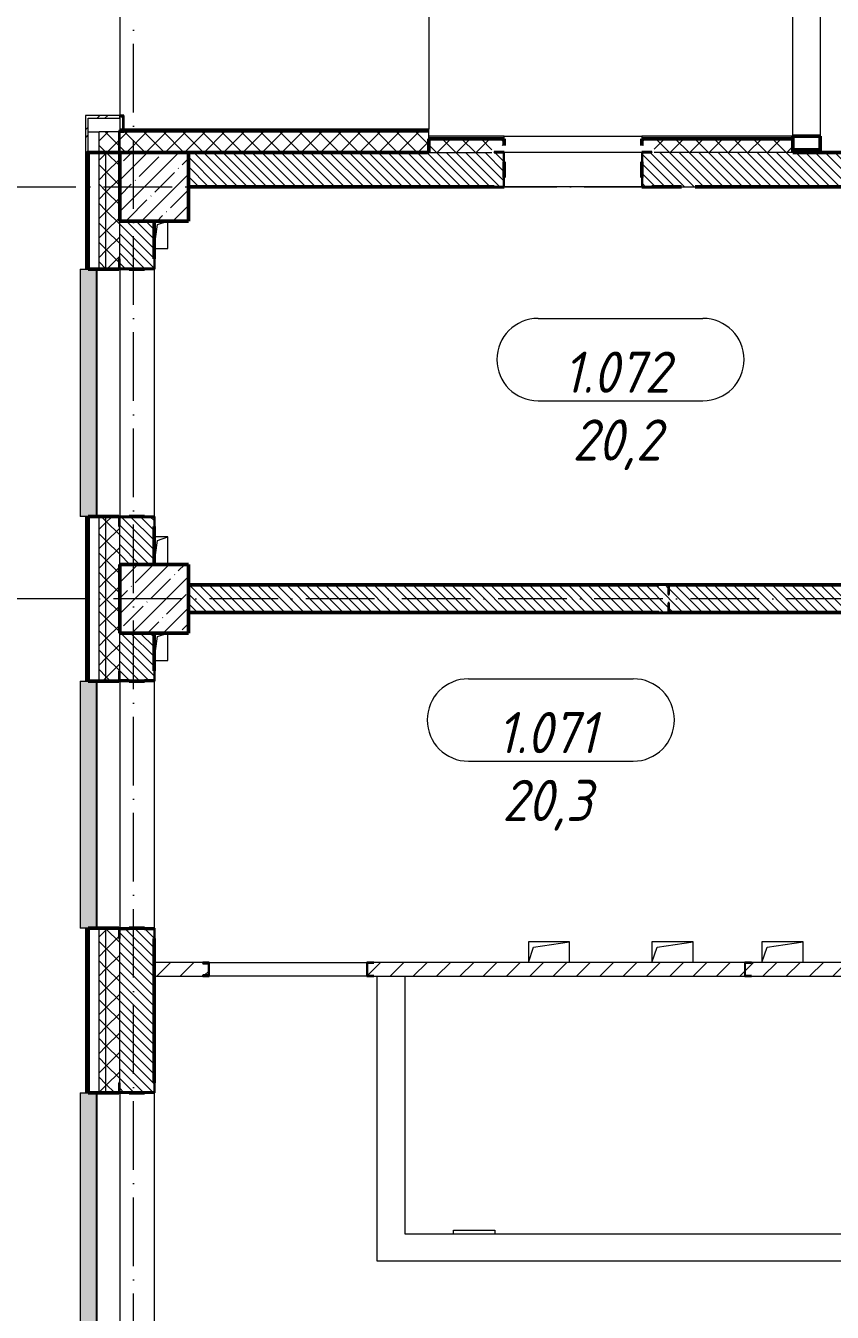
# Model space of a CAD drawing. Header units: millimetres. Extents: x -401725 to 250493, y 305116 to 802890.
# Drawn here: x -179649 to -173778, y 477300 to 486670 of the extents above; entities that cross this region are included whole.
import ezdxf

# ---------------------------------------------------------------- set-up
doc = ezdxf.new("R2010")
doc.units = ezdxf.units.MM
doc.linetypes.add('50_200_ШТРИХ_1Т_ш5_п1_п1_', pattern=[700, 500, -100, 0, -100])
for name, color, linetype, lineweight, true_color in [('A-AREA-IDEN-1', 7, 'Continuous', 9, 0x000000), ('A-GLAZ-____-OTLN-1', 7, 'Continuous', 9, 0xc0c0c0), ('A-WALL-____-PATT-2', 7, 'Continuous', 9, 0x787878)]:
    doc.layers.add(name, color=color, linetype=linetype, lineweight=lineweight, true_color=true_color)
for name, color, linetype, lineweight in [('A-FLOR-____-OTLN', 7, 'Continuous', 9), ('A-GENM-____-MCUT', 7, 'Continuous', 25), ('A-GENM-____-OTLN', 7, 'Continuous', 9), ('A-GENM-____-OTLN-1', 7, 'Continuous', 25), ('A-GLAZ-____-OTLN', 7, 'Continuous', 9), ('A-WALL-____-MCUT-2', 7, 'Continuous', 50), ('A-WALL-____-MCUT-3', 7, 'Continuous', 9), ('A-WALL-____-OTLN', 7, 'Continuous', 9), ('A-WALL-____-PATT-1', 7, 'Continuous', 9), ('A-WALL-FNSH-MCUT-1', 7, 'Continuous', 9), ('I-WALL-____-OTLN', 7, 'Continuous', 9), ('S-COLS-____-MCUT', 7, 'Continuous', 50), ('S-COLS-____-OTLN', 7, 'Continuous', 9), ('S-GRID-____-OTLN-1', 7, '50_200_ШТРИХ_1Т_ш5_п1_п1_', 9)]:
    doc.layers.add(name, color=color, linetype=linetype, lineweight=lineweight)
doc.styles.add('ISOCPEUR_I', font='isocpeui.ttf', dxfattribs={"width": 0.9, "height": 2.5})
pattern_1 = [(135, (-176515.067, 459015.94), (-35.35534, -35.35534), [])]
pattern_2 = [(45, (-176515.07, 459015.94), (-70.71068, 70.71068), []), (135, (-176515.07, 459015.94), (-70.71068, -70.71068), [])]
pattern_3 = [(45, (-176515.07, 459015.94), (-85.5366, 85.5366), []), (45, (-176458.04, 459015.94), (-85.5366, 85.5366), [])]

# ---------------------------------------------------------------- blocks, each defined once
blk = doc.blocks.new('BSC_Колонна _Прямоугольная - 500х500-V45-АР1_План отверстий 1 этажа в осях 1-64_А-ГГ')
at = {"layer": 'S-COLS-____-OTLN'}
h = blk.add_hatch(dxfattribs=at)
h.set_pattern_fill('FP_77', color=256, style=0, pattern_type=2)
h.set_pattern_definition([(45, (2200, -26481.04), (-114.0493, 114.0493), []), (45, (2314.05, -26481.04), (-114.0493, 114.0493), [201.613, -40.323, 3.353, -36.97])])
h.paths.add_polyline_path([(-250, -250), (250, -250), (250, 250), (-250, 250), (-250, 53.3)], flags=0)
at = {"layer": 'S-COLS-____-MCUT'}
for p, q in [((250, 250), (-250, 250)), ((-250, 250), (-250, -250)), ((250, -250), (250, 250)), ((-250, -250), (250, -250))]:
    blk.add_line(p, q, dxfattribs=at)
blk = doc.blocks.new('BSC_Колонна _Прямоугольная - 500х500-V51-АР1_План отверстий 1 этажа в осях 1-64_А-ГГ')
at = {"layer": 'S-COLS-____-OTLN'}
h = blk.add_hatch(dxfattribs=at)
h.set_pattern_fill('FP_83', color=256, style=0, pattern_type=2)
h.set_pattern_definition([(45, (2200, -23481.04), (-114.0493, 114.0493), []), (45, (2314.05, -23481.04), (-114.0493, 114.0493), [201.613, -40.323, 3.353, -36.97])])
h.paths.add_polyline_path([(-250, -250), (250, -250), (250, 250), (-250, 250)], flags=0)
at = {"layer": 'S-COLS-____-MCUT'}
for p, q in [((250, 250), (-250, 250)), ((-250, 250), (-250, -250)), ((250, -250), (250, 250)), ((-250, -250), (250, -250))]:
    blk.add_line(p, q, dxfattribs=at)
blk = doc.blocks.new('Фахверк_СКБ_Уголок - 250_2700-27497298-АР1_План отверстий 1 этажа в осях 1-64_А-ГГ')
at = {"layer": 'A-GENM-____-MCUT'}
for p, q in [((200, 181), (125, 181)), ((125, 181), (125, 106)), ((125, 106), (131, 106)), ((131, 106), (131, 175)), ((131, 175), (200, 175)), ((200, 175), (200, 181)), ((131, -6), (125, -6)), ((125, -6), (125, -81)), ((125, -81), (200, -81)), ((131, -75), (131, -6)), ((200, -75), (131, -75)), ((200, -81), (200, -75))]:
    blk.add_line(p, q, dxfattribs=at)
blk = doc.blocks.new('Фахверк_СКБ_Уголок - 250_3600-27498263-АР1_План отверстий 1 этажа в осях 1-64_А-ГГ')
at = {"layer": 'A-GENM-____-MCUT'}
for p, q in [((200, 181), (125, 181)), ((125, 181), (125, 106)), ((125, 106), (131, 106)), ((131, 106), (131, 175)), ((131, 175), (200, 175)), ((200, 175), (200, 181)), ((131, -6), (125, -6)), ((125, -6), (125, -81)), ((125, -81), (200, -81)), ((131, -75), (131, -6)), ((200, -75), (131, -75)), ((200, -81), (200, -75))]:
    blk.add_line(p, q, dxfattribs=at)
blk = doc.blocks.new('154_Фахверк_СКБ_Швеллер - Тип_100_4010-27736299-АР1_План отверстий 1 этажа в осях 1-64_А-ГГ')
at = {"layer": 'A-GENM-____-MCUT'}
for p, q in [((175, 50), (125, 50)), ((125, 50), (125, -50)), ((128, 47), (175, 47)), ((128, -47), (128, 47)), ((175, 47), (175, 50)), ((125, -50), (175, -50)), ((175, -47), (128, -47)), ((175, -50), (175, -47))]:
    blk.add_line(p, q, dxfattribs=at)
blk = doc.blocks.new('Фахверк_СКБ_Уголок - 200_3600-27915153-АР1_План отверстий 1 этажа в осях 1-64_А-ГГ')
at = {"layer": 'A-GENM-____-MCUT'}
for p, q in [((125, 156), (50, 156)), ((50, 156), (50, 150)), ((50, 150), (119, 150)), ((119, 150), (119, 81)), ((125, 81), (125, 156)), ((119, 81), (125, 81)), ((125, 19), (119, 19)), ((119, 19), (119, -50)), ((125, -56), (125, 19)), ((119, -50), (50, -50)), ((50, -50), (50, -56)), ((50, -56), (125, -56))]:
    blk.add_line(p, q, dxfattribs=at)
blk = doc.blocks.new('154_Стойка_СКБ_Швеллер - СМ-2230_100-28215779-АР1_План отверстий 1 этажа в осях 1-64_А-ГГ')
at = {"layer": 'A-GENM-____-MCUT'}
for p, q in [((171, 50), (125, 50)), ((125, 50), (125, -50)), ((129.5, 42.4), (171, 42.4)), ((129.5, -42.4), (129.5, 42.4)), ((171, 42.4), (171, 50)), ((125, -50), (171, -50)), ((171, -42.4), (129.5, -42.4)), ((171, -50), (171, -42.4))]:
    blk.add_line(p, q, dxfattribs=at)
blk = doc.blocks.new('AR_Отверстие прямоугольное _в плите_ - AR_Отверстие прямоугольное _в плите_-30459777-АР1_План отверстий 1 этажа в осях 1-64_А-ГГ')
at = {"layer": 'A-GENM-____-OTLN'}
for p, q in [((150, 75), (-150, 75)), ((-150, 75), (-150, -75)), ((-150, -75), (-112.5, 37.5)), ((-112.5, 37.5), (150, 75)), ((150, -75), (150, 75))]:
    blk.add_line(p, q, dxfattribs=at)
blk = doc.blocks.new('AR_Отверстие прямоугольное _в плите_ - AR_Отверстие прямоугольное _в плите_-V174-АР1_План отверстий 1 этажа в осях 1-64_А-ГГ')
at = {"layer": 'A-GENM-____-OTLN'}
for p, q in [((-25, 75), (50, 100)), ((50, -100), (50, 100)), ((-50, -100), (-25, 75)), ((-50, -100), (50, -100))]:
    blk.add_line(p, q, dxfattribs=at)
blk = doc.blocks.new('AR_Отверстие прямоугольное _в плите_ - AR_Отверстие прямоугольное _в плите_-V173-АР1_План отверстий 1 этажа в осях 1-64_А-ГГ')
at = {"layer": 'A-GENM-____-OTLN'}
for p, q in [((50, 100), (-50, 100)), ((-25, 75), (50, 100)), ((50, -100), (50, 100)), ((-50, -100), (-25, 75))]:
    blk.add_line(p, q, dxfattribs=at)
blk = doc.blocks.new('Отлив_СКБ - Отлив витража_120_НВФ-31885689-АР1_План отверстий 1 этажа в осях 1-64_А-ГГ')
at = {"layer": 'A-GLAZ-____-OTLN-1'}
for points in [[(1800, 2), (1800, 120), (0, 120), (0, 2), (1264.5, 2)], [(1264.5, 0), (1800, 0), (1800, 2), (0, 2), (0, 0)]]:
    blk.add_hatch(color=256, dxfattribs=at).paths.add_polyline_path(points, flags=0)
at = {"layer": 'A-GLAZ-____-OTLN'}
for p, q in [((0, 83), (0, 120)), ((1800, 120), (0, 120)), ((1800, 120), (1800, 83)), ((0, 2), (1800, 2)), ((1800, 0), (0, 0))]:
    blk.add_line(p, q, dxfattribs=at)
blk = doc.blocks.new('О_Общий_Откосы металлические_СКБ_Боковой - О_Общий_Откосы металлические_СКБ_Боковой-32003644-АР1_План отверстий 1 этажа в осях 1-64_А-ГГ')
at = {"layer": 'A-GENM-____-MCUT'}
for p, q in [((120, 0), (0, 0)), ((0, 0), (0, -30)), ((120, -30), (120, 0)), ((0, -30), (7, -30)), ((7, -30), (7, -7)), ((7, -7), (113, -7)), ((113, -7), (113, -37)), ((113, -37), (270, -37)), ((270, -30), (120, -30)), ((270, -37), (270, -30))]:
    blk.add_line(p, q, dxfattribs=at)
blk = doc.blocks.new('BSC_Колонна _Прямоугольная1 - 200х100 _металл_-35284186-АР1_План отверстий 1 этажа в осях 1-64_А-ГГ')
at = {"layer": 'S-COLS-____-MCUT'}
for p, q in [((100, 50), (-100, 50)), ((-100, 50), (-100, -50)), ((100, -50), (100, 50)), ((-100, -50), (100, -50))]:
    blk.add_line(p, q, dxfattribs=at)
blk = doc.blocks.new('AAR_СКБ_Марка_помещения_1_5 ммп - Номер _ Площадь-27962135-АИ_План этажа_Стены_1')
at = {"layer": 'A-AREA-IDEN-1'}
for p, q in [((-2.987, 3), (3.013, 3)), ((-2.987, 0), (3.013, 0))]:
    blk.add_line(p, q, dxfattribs=at)
for centre, start, end in [((-2.987, 1.5), 90, 270), ((3.013, 1.5), 270, 90)]:
    blk.add_arc(centre, 1.5, start, end, dxfattribs=at)

msp = doc.modelspace()

# ---------------------------------------------------------------- hatches: boundary and pattern name
at = {"layer": 'A-WALL-____-PATT-1'}
h = msp.add_hatch(dxfattribs=at)
h.set_pattern_fill('FP_6', color=256, style=0, pattern_type=2)
h.set_pattern_definition(pattern_1)
h.paths.add_polyline_path([(-174065.0675, 485746.983), (-173865.0675, 485746.983), (-173865.0675, 485766.983), (-174065.0675, 485766.983)], flags=0)
h.paths.add_polyline_path([(-173865.0675, 491226.983), (-173865.0675, 491246.983), (-174065.0675, 491246.983), (-174065.0675, 491226.983), (-174031.7341, 491226.983)], flags=0)
h = msp.add_hatch(dxfattribs=at)
h.set_pattern_fill('FP_3', color=256, style=0, pattern_type=2)
h.set_pattern_definition(pattern_3)
h.paths.add_polyline_path([(-178965.0675, 485996.983), (-178965.0675, 486016.983), (-179215.0675, 486016.983), (-179215.0675, 485996.983), (-179195.0675, 485996.983)], flags=0)
h = msp.add_hatch(dxfattribs=at)
h.set_pattern_fill('FP_3', color=256, style=0, pattern_type=2)
h.set_pattern_definition(pattern_3)
h.paths.add_polyline_path([(-179195.0675, 468531.983), (-179195.0675, 470846.983), (-179215.0675, 470846.983), (-179215.0675, 468531.983)], flags=0)
h.paths.add_polyline_path([(-179195.0675, 472646.983), (-179195.0675, 474096.983), (-179215.0675, 474096.983), (-179215.0675, 472646.983)], flags=0)
h.paths.add_polyline_path([(-179195.0675, 475896.983), (-179195.0675, 477096.983), (-179215.0675, 477096.983), (-179215.0675, 475896.983)], flags=0)
h.paths.add_polyline_path([(-179195.0675, 478896.983), (-179195.0675, 480096.983), (-179215.0675, 480096.983), (-179215.0675, 478896.983)], flags=0)
h.paths.add_polyline_path([(-179215.0675, 481896.983), (-179195.0675, 481896.983), (-179195.0675, 483096.983), (-179215.0675, 483096.983), (-179215.0675, 482110.2708)], flags=0)
h.paths.add_polyline_path([(-179195.0675, 484896.983), (-179195.0675, 485996.983), (-179215.0675, 485996.983), (-179215.0675, 484896.983)], flags=0)
h = msp.add_hatch(dxfattribs=at)
h.set_pattern_fill('FP_1', color=256, style=0, pattern_type=2)
h.set_pattern_definition(pattern_2)
h.paths.add_polyline_path([(-176715.0675, 485746.983), (-176715.0675, 485896.983), (-179115.0675, 485896.983), (-179115.0675, 485746.983), (-178297.4818, 485746.983)], flags=0)
h = msp.add_hatch(dxfattribs=at)
h.set_pattern_fill('FP_1', color=256, style=0, pattern_type=2)
h.set_pattern_definition(pattern_2)
h.paths.add_polyline_path([(-174065.0675, 485746.983), (-174065.0675, 485846.983), (-175165.0675, 485846.983), (-175165.0675, 485796.983), (-175075.0675, 485796.983), (-175075.0675, 485746.983), (-174762.5533, 485746.983)], flags=0)
h.paths.add_polyline_path([(-176530.0175, 485746.983), (-176255.0675, 485746.983), (-176255.0675, 485796.983), (-176165.0675, 485796.983), (-176165.0675, 485846.983), (-176715.0675, 485846.983), (-176715.0675, 485746.983)], flags=0)
h = msp.add_hatch(dxfattribs=at)
h.set_pattern_fill('FP_1', color=256, style=0, pattern_type=2)
h.set_pattern_definition(pattern_2)
h.paths.add_polyline_path([(-179065.0675, 468531.983), (-179065.0675, 470846.983), (-179115.0675, 470846.983), (-179115.0675, 468531.983)], flags=0)
h.paths.add_polyline_path([(-179115.0675, 472646.983), (-179065.0675, 472646.983), (-179065.0675, 474096.983), (-179115.0675, 474096.983), (-179115.0675, 472650.3369)], flags=0)
h.paths.add_polyline_path([(-179065.0675, 475896.983), (-179065.0675, 477096.983), (-179115.0675, 477096.983), (-179115.0675, 475896.983)], flags=0)
h.paths.add_polyline_path([(-179065.0675, 478896.983), (-179065.0675, 480096.983), (-179115.0675, 480096.983), (-179115.0675, 478896.983)], flags=0)
h.paths.add_polyline_path([(-179065.0675, 481896.983), (-179065.0675, 483096.983), (-179115.0675, 483096.983), (-179115.0675, 481896.983)], flags=0)
h.paths.add_polyline_path([(-179115.0675, 484896.983), (-179065.0675, 484896.983), (-179065.0675, 485746.983), (-179115.0675, 485746.983), (-179115.0675, 485550.2468)], flags=0)
h = msp.add_hatch(dxfattribs=at)
h.set_pattern_fill('FP_1', color=256, style=0, pattern_type=2)
h.set_pattern_definition(pattern_2)
h.paths.add_polyline_path([(-178965.0675, 468531.983), (-178965.0675, 470771.983), (-178971.0675, 470771.983), (-178971.0675, 470846.983), (-179065.0675, 470846.983), (-179065.0675, 468531.983)], flags=0)
h.paths.add_polyline_path([(-179065.0675, 472646.983), (-178971.0675, 472646.983), (-178971.0675, 472721.983), (-178965.0675, 472721.983), (-178965.0675, 474021.983), (-178971.0675, 474021.983), (-178971.0675, 474096.983), (-179065.0675, 474096.983), (-179065.0675, 472650.3369)], flags=0)
h.paths.add_polyline_path([(-178971.0675, 475896.983), (-178971.0675, 475971.983), (-178965.0675, 475971.983), (-178965.0675, 477021.983), (-178971.0675, 477021.983), (-178971.0675, 477096.983), (-179065.0675, 477096.983), (-179065.0675, 475896.983)], flags=0)
h.paths.add_polyline_path([(-178971.0675, 478896.983), (-178971.0675, 478971.983), (-178965.0675, 478971.983), (-178965.0675, 480021.983), (-178971.0675, 480021.983), (-178971.0675, 480096.983), (-179065.0675, 480096.983), (-179065.0675, 478896.983)], flags=0)
h.paths.add_polyline_path([(-178971.0675, 481896.983), (-178971.0675, 481971.983), (-178965.0675, 481971.983), (-178965.0675, 483021.983), (-178971.0675, 483021.983), (-178971.0675, 483096.983), (-179065.0675, 483096.983), (-179065.0675, 481896.983)], flags=0)
h.paths.add_polyline_path([(-178971.0675, 484896.983), (-178971.0675, 484971.983), (-178965.0675, 484971.983), (-178965.0675, 485746.983), (-179065.0675, 485746.983), (-179065.0675, 484896.983)], flags=0)
h = msp.add_hatch(dxfattribs=at)
h.set_pattern_fill('FP_6', color=256, style=0, pattern_type=2)
h.set_pattern_definition(pattern_1)
h.paths.add_polyline_path([(-171415.0675, 485496.983), (-171415.0675, 485746.983), (-172009.0675, 485746.983), (-172009.0675, 485677.983), (-172015.0675, 485677.983), (-172015.0675, 485565.983), (-172009.0675, 485565.983), (-172009.0675, 485496.983), (-171625.0675, 485496.983)], flags=0)
h.paths.add_polyline_path([(-173090.0675, 485496.983), (-173021.0675, 485496.983), (-173021.0675, 485565.983), (-173015.0675, 485565.983), (-173015.0675, 485677.983), (-173021.0675, 485677.983), (-173021.0675, 485746.983), (-175159.0675, 485746.983), (-175159.0675, 485677.983), (-175165.0675, 485677.983), (-175165.0675, 485565.983), (-175159.0675, 485565.983), (-175159.0675, 485496.983), (-173105.0675, 485496.983)], flags=0)
h.paths.add_polyline_path([(-176171.0675, 485496.983), (-176171.0675, 485565.983), (-176165.0675, 485565.983), (-176165.0675, 485677.983), (-176171.0675, 485677.983), (-176171.0675, 485746.983), (-178465.0675, 485746.983), (-178465.0675, 485496.983), (-176240.0675, 485496.983)], flags=0)
h = msp.add_hatch(dxfattribs=at)
h.set_pattern_fill('FP_6', color=256, style=0, pattern_type=2)
h.set_pattern_definition(pattern_1)
h.paths.add_polyline_path([(-178965.0675, 482746.983), (-178715.0675, 482746.983), (-178715.0675, 483090.983), (-178784.0675, 483090.983), (-178784.0675, 483096.983), (-178896.0675, 483096.983), (-178896.0675, 483090.983), (-178965.0675, 483090.983), (-178965.0675, 482970.2648)], flags=0)
h.paths.add_polyline_path([(-178784.0675, 484896.983), (-178784.0675, 484902.983), (-178715.0675, 484902.983), (-178715.0675, 485246.983), (-178965.0675, 485246.983), (-178965.0675, 484902.983), (-178896.0675, 484902.983), (-178896.0675, 484896.983)], flags=0)
h = msp.add_hatch(dxfattribs=at)
h.set_pattern_fill('FP_6', color=256, style=0, pattern_type=2)
h.set_pattern_definition(pattern_1)
h.paths.add_polyline_path([(-171415.0675, 482396.983), (-171415.0675, 482596.983), (-174965.0675, 482596.983), (-174965.0675, 482527.983), (-174971.0675, 482527.983), (-174971.0675, 482596.983), (-178465.0675, 482596.983), (-178465.0675, 482396.983), (-174971.0675, 482396.983), (-174971.0675, 482465.983), (-174965.0675, 482465.983), (-174965.0675, 482396.983), (-172995.089, 482396.983)], flags=0)
h = msp.add_hatch(dxfattribs=at)
h.set_pattern_fill('FP_6', color=256, style=0, pattern_type=2)
h.set_pattern_definition(pattern_1)
h.paths.add_polyline_path([(-178965.0675, 476746.983), (-178715.0675, 476746.983), (-178715.0675, 477090.983), (-178784.0675, 477090.983), (-178784.0675, 477096.983), (-178896.0675, 477096.983), (-178896.0675, 477090.983), (-178965.0675, 477090.983), (-178965.0675, 476950.3069)], flags=0)
h.paths.add_polyline_path([(-178784.0675, 478896.983), (-178784.0675, 478902.983), (-178715.0675, 478902.983), (-178715.0675, 480090.983), (-178784.0675, 480090.983), (-178784.0675, 480096.983), (-178896.0675, 480096.983), (-178896.0675, 480090.983), (-178965.0675, 480090.983), (-178965.0675, 478902.983), (-178896.0675, 478902.983), (-178896.0675, 478896.983)], flags=0)
h.paths.add_polyline_path([(-178784.0675, 481896.983), (-178784.0675, 481902.983), (-178715.0675, 481902.983), (-178715.0675, 482246.983), (-178965.0675, 482246.983), (-178965.0675, 481902.983), (-178896.0675, 481902.983), (-178896.0675, 481896.983)], flags=0)
h = msp.add_hatch(dxfattribs=at)
h.set_pattern_fill('FP_4', color=256, style=0, pattern_type=2)
h.set_pattern_definition([(45, (-176515.07, 459015.94), (-84.8528, 84.8528), [])])
h.paths.add_polyline_path([(-171515.0675, 479746.983), (-171515.0675, 479846.983), (-174365.0675, 479846.983), (-174365.0675, 479843.983), (-174412.0675, 479843.983), (-174412.0675, 479749.983), (-174365.0675, 479749.983), (-174365.0675, 479746.983), (-172995.089, 479746.983)], flags=0)
h.paths.add_polyline_path([(-174415.0675, 479746.983), (-174415.0675, 479846.983), (-177115.0675, 479846.983), (-177115.0675, 479843.983), (-177162.0675, 479843.983), (-177162.0675, 479749.983), (-177115.0675, 479749.983), (-177115.0675, 479746.983), (-174762.5533, 479746.983)], flags=0)
h.paths.add_polyline_path([(-178361.0675, 479746.983), (-178361.0675, 479754.583), (-178319.5675, 479754.583), (-178319.5675, 479839.383), (-178361.0675, 479839.383), (-178361.0675, 479846.983), (-178715.0675, 479846.983), (-178715.0675, 479746.983)], flags=0)
at = {"layer": 'A-WALL-____-PATT-2'}
h = msp.add_hatch(dxfattribs=at)
h.set_pattern_fill('FP_183', color=256, style=0, pattern_type=2)
h.set_pattern_definition([(0, (-176515.067, 459015.94), (81.28, 20.32), [3.353, -57.607, 3.353, -57.607, -325.12]), (0, (-176515.067, 459015.94), (81.28, 20.32), [-121.92, 3.353, -118.567, 3.353, -57.607, -142.24]), (0, (-176515.067, 459015.94), (81.28, 20.32), [-304.8, 3.353, -37.287, 3.353, -98.247]), (120, (-176484.587, 459026.1), (-58.237636, 60.230545), [3.353, -57.607, 3.353, -57.607, -325.12]), (120, (-176484.587, 459026.1), (-58.237636, 60.230545), [-121.92, 3.353, -118.567, 3.353, -57.607, -142.24]), (120, (-176484.587, 459026.1), (-58.237636, 60.230545), [-304.8, 3.353, -37.287, 3.353, -98.247]), (240, (-176474.427, 459066.74), (-23.042364, -80.550545), [3.353, -57.607, 3.353, -57.607, -325.12]), (240, (-176474.427, 459066.74), (-23.042364, -80.550545), [-121.92, 3.353, -118.567, 3.353, -57.607, -142.24]), (240, (-176474.427, 459066.74), (-23.042364, -80.550545), [-304.8, 3.353, -37.287, 3.353, -98.247])])
h.paths.add_polyline_path([(-174065.0675, 485846.983), (-174065.0675, 485866.983), (-175165.0675, 485866.983), (-175165.0675, 485846.983), (-174762.5533, 485846.983)], flags=0)
h.paths.add_polyline_path([(-176530.0175, 485846.983), (-176165.0675, 485846.983), (-176165.0675, 485866.983), (-176715.0675, 485866.983), (-176715.0675, 485846.983)], flags=0)

# ---------------------------------------------------------------- linework, layer by layer
at = {"layer": 'A-FLOR-____-OTLN'}
for p, q in [((-176715.0675, 491076.983), (-176715.0675, 485916.983)), ((-178965.0675, 490976.983), (-178965.0675, 486016.983)), ((-178965.0675, 485996.983), (-178965.0675, 485916.983)), ((-176535.0675, 477896.983), (-176235.0675, 477896.983)), ((-176535.0675, 477871.983), (-176535.0675, 477896.983)), ((-176235.0675, 477896.983), (-176235.0675, 477871.983))]:
    msp.add_line(p, q, dxfattribs=at)
at = {"layer": 'A-WALL-____-MCUT-2'}
for p, q in [((-176715.0675, 485846.983), (-176715.0675, 485746.983)), ((-176165.0675, 485846.983), (-176715.0675, 485846.983)), ((-176165.0675, 485796.983), (-176165.0675, 485846.983)), ((-175165.0675, 485846.983), (-175165.0675, 485796.983)), ((-174065.0675, 485846.983), (-175165.0675, 485846.983)), ((-178965.0675, 485746.983), (-179195.0675, 485746.983)), ((-179195.0675, 485746.983), (-179195.0675, 484896.983)), ((-176715.0675, 485746.983), (-178465.0675, 485746.983)), ((-174065.0675, 485746.983), (-174065.0675, 485766.983)), ((-174065.0675, 485766.983), (-174065.0675, 485746.983)), ((-173105.0675, 485746.983), (-174065.0675, 485746.983)), ((-173865.0675, 485746.983), (-173865.0675, 485766.983)), ((-176165.0675, 485565.983), (-176165.0675, 485677.983)), ((-175165.0675, 485677.983), (-175165.0675, 485565.983)), ((-178465.0675, 485496.983), (-176240.0675, 485496.983)), ((-175090.0675, 485496.983), (-174875.0675, 485496.983)), ((-174775.0675, 485496.983), (-173090.0675, 485496.983)), ((-178715.0675, 484971.983), (-178715.0675, 485246.983)), ((-179195.0675, 484896.983), (-178971.0675, 484896.983)), ((-178896.0675, 484896.983), (-178784.0675, 484896.983)), ((-178971.0675, 483096.983), (-179195.0675, 483096.983)), ((-179195.0675, 483096.983), (-179195.0675, 481896.983)), ((-178784.0675, 483096.983), (-178896.0675, 483096.983)), ((-178715.0675, 482746.983), (-178715.0675, 483021.983)), ((-175040.0675, 482596.983), (-178465.0675, 482596.983)), ((-171415.0675, 482596.983), (-174965.0675, 482596.983)), ((-178465.0675, 482396.983), (-175040.0675, 482396.983)), ((-174965.0675, 482396.983), (-171415.0675, 482396.983)), ((-178715.0675, 481971.983), (-178715.0675, 482246.983)), ((-179195.0675, 481896.983), (-178971.0675, 481896.983)), ((-178896.0675, 481896.983), (-178784.0675, 481896.983)), ((-178971.0675, 480096.983), (-179195.0675, 480096.983)), ((-179195.0675, 480096.983), (-179195.0675, 478896.983)), ((-178784.0675, 480096.983), (-178896.0675, 480096.983)), ((-178715.0675, 478971.983), (-178715.0675, 480021.983)), ((-179195.0675, 478896.983), (-178971.0675, 478896.983)), ((-178896.0675, 478896.983), (-178784.0675, 478896.983))]:
    msp.add_line(p, q, dxfattribs=at)
at = {"layer": 'A-WALL-____-MCUT-3'}
for p, q in [((-178965.0675, 485896.983), (-179115.0675, 485896.983)), ((-179115.0675, 484896.983), (-179115.0675, 485896.983)), ((-178965.0675, 485908.983), (-176715.0675, 485908.983)), ((-178965.0675, 485902.983), (-176715.0675, 485902.983)), ((-176715.0675, 485846.983), (-176715.0675, 485896.983)), ((-179065.0675, 484896.983), (-179065.0675, 485746.983)), ((-176715.0675, 485746.983), (-176255.0675, 485746.983)), ((-174065.0675, 485746.983), (-175075.0675, 485746.983)), ((-178965.0675, 484971.983), (-178965.0675, 485246.983)), ((-179115.0675, 481896.983), (-179115.0675, 483096.983)), ((-179065.0675, 481896.983), (-179065.0675, 483096.983)), ((-178965.0675, 482746.983), (-178965.0675, 483021.983)), ((-178965.0675, 481971.983), (-178965.0675, 482246.983)), ((-179115.0675, 478896.983), (-179115.0675, 480096.983)), ((-179065.0675, 478896.983), (-179065.0675, 480096.983)), ((-178965.0675, 478971.983), (-178965.0675, 480021.983))]:
    msp.add_line(p, q, dxfattribs=at)
at = {"layer": 'A-WALL-____-OTLN'}
for p, q in [((-179195.0675, 485896.983), (-179115.0675, 485896.983)), ((-176165.0675, 485866.983), (-175165.0675, 485866.983)), ((-175165.0675, 485746.983), (-176165.0675, 485746.983)), ((-178965.0675, 484896.983), (-178965.0675, 483096.983)), ((-178715.0675, 484896.983), (-178715.0675, 483096.983)), ((-178965.0675, 481896.983), (-178965.0675, 480096.983)), ((-178715.0675, 481896.983), (-178715.0675, 480096.983)), ((-178965.0675, 478896.983), (-178965.0675, 477096.983)), ((-178715.0675, 478896.983), (-178715.0675, 477096.983))]:
    msp.add_line(p, q, dxfattribs=at)
at = {"layer": 'A-WALL-FNSH-MCUT-1'}
for p, q in [((-179215.0675, 486016.983), (-179215.0675, 484896.983)), ((-178965.0675, 486016.983), (-179215.0675, 486016.983)), ((-179195.0675, 485746.983), (-179195.0675, 485996.983)), ((-179195.0675, 485996.983), (-178965.0675, 485996.983)), ((-178965.0675, 485996.983), (-178965.0675, 486016.983)), ((-176715.0675, 485916.983), (-178965.0675, 485916.983)), ((-178965.0675, 485916.983), (-178965.0675, 485896.983)), ((-178965.0675, 485896.983), (-176715.0675, 485896.983)), ((-176715.0675, 485896.983), (-176715.0675, 485916.983)), ((-176165.0675, 485866.983), (-176715.0675, 485866.983)), ((-176165.0675, 485846.983), (-176165.0675, 485866.983)), ((-174065.0675, 485866.983), (-175165.0675, 485866.983)), ((-175165.0675, 485866.983), (-175165.0675, 485846.983)), ((-179215.0675, 484896.983), (-179195.0675, 484896.983)), ((-179215.0675, 483096.983), (-179215.0675, 481896.983)), ((-179195.0675, 483096.983), (-179215.0675, 483096.983)), ((-179215.0675, 481896.983), (-179195.0675, 481896.983)), ((-179215.0675, 480096.983), (-179215.0675, 478896.983)), ((-179195.0675, 480096.983), (-179215.0675, 480096.983)), ((-178361.0675, 479846.983), (-178715.0675, 479846.983)), ((-174415.0675, 479846.983), (-177115.0675, 479846.983)), ((-171121.0675, 479846.983), (-174365.0675, 479846.983)), ((-178715.0675, 479746.983), (-178361.0675, 479746.983)), ((-177115.0675, 479746.983), (-174415.0675, 479746.983)), ((-174365.0675, 479746.983), (-171515.0675, 479746.983)), ((-179215.0675, 478896.983), (-179195.0675, 478896.983))]:
    msp.add_line(p, q, dxfattribs=at)
at = {"layer": 'I-WALL-____-OTLN'}
for p, q in [((-174065.0675, 485866.983), (-174065.0675, 491126.983)), ((-173865.0675, 491126.983), (-173865.0675, 485866.983)), ((-175165.0675, 485496.983), (-176165.0675, 485496.983)), ((-178315.0675, 479846.983), (-177165.0675, 479846.983)), ((-177165.0675, 479746.983), (-178315.0675, 479746.983)), ((-177090.0675, 477671.983), (-177090.0675, 479746.983)), ((-176890.0675, 479746.983), (-176890.0675, 477871.983)), ((-176890.0675, 477871.983), (-171515.0675, 477871.983)), ((-171515.0675, 477671.983), (-177090.0675, 477671.983))]:
    msp.add_line(p, q, dxfattribs=at)
at = {"layer": 'S-GRID-____-OTLN-1'}
for p, q in [((-178865.0675, 454533.3346), (-178865.0675, 508896.9006)), ((-181183.8377, 485496.983), (-149807.3283, 485496.983)), ((-149807.3283, 482496.983), (-181183.8377, 482496.983))]:
    msp.add_line(p, q, dxfattribs=at)

# ---------------------------------------------------------------- block references
at = {"layer": 'A-AREA-IDEN-1', "xscale": 199.9999999999999, "yscale": 199.9999999999999, "zscale": 199.9999999999999}
for p in [(-175321.678, 483938.8912), (-175829.1762, 481313.5776)]:
    msp.add_blockref('AAR_СКБ_Марка_помещения_1_5 ммп - Номер _ Площадь-27962135-АИ_План этажа_Стены_1', p, dxfattribs=at)
at = {"layer": 'A-GENM-____-OTLN', "rotation": 270.0000000000002}
msp.add_blockref('О_Общий_Откосы металлические_СКБ_Боковой - О_Общий_Откосы металлические_СКБ_Боковой-32003644-АР1_План отверстий 1 этажа в осях 1-64_А-ГГ', (-178935.0675, 486016.983), dxfattribs=at)
at = {"layer": 'A-GENM-____-OTLN'}
for name, p in [('AR_Отверстие прямоугольное _в плите_ - AR_Отверстие прямоугольное _в плите_-V174-АР1_План отверстий 1 этажа в осях 1-64_А-ГГ', (-178665.0675, 485146.983)), ('AR_Отверстие прямоугольное _в плите_ - AR_Отверстие прямоугольное _в плите_-V173-АР1_План отверстий 1 этажа в осях 1-64_А-ГГ', (-178665.0675, 482846.983)), ('AR_Отверстие прямоугольное _в плите_ - AR_Отверстие прямоугольное _в плите_-V174-АР1_План отверстий 1 этажа в осях 1-64_А-ГГ', (-178665.0675, 482146.983)), ('AR_Отверстие прямоугольное _в плите_ - AR_Отверстие прямоугольное _в плите_-30459777-АР1_План отверстий 1 этажа в осях 1-64_А-ГГ', (-175840.1175, 479921.983)), ('AR_Отверстие прямоугольное _в плите_ - AR_Отверстие прямоугольное _в плите_-30459777-АР1_План отверстий 1 этажа в осях 1-64_А-ГГ', (-174940.1175, 479921.983)), ('AR_Отверстие прямоугольное _в плите_ - AR_Отверстие прямоугольное _в плите_-30459777-АР1_План отверстий 1 этажа в осях 1-64_А-ГГ', (-174140.1175, 479921.983))]:
    msp.add_blockref(name, p, dxfattribs=at)
at = {"layer": 'A-GENM-____-OTLN-1'}
for name, p, rotation in [('Фахверк_СКБ_Уголок - 250_3600-27498263-АР1_План отверстий 1 этажа в осях 1-64_А-ГГ', (-176040.0675, 485671.983), 180), ('Фахверк_СКБ_Уголок - 250_2700-27497298-АР1_План отверстий 1 этажа в осях 1-64_А-ГГ', (-178790.0675, 484771.983), 89.99999999999991), ('Фахверк_СКБ_Уголок - 250_2700-27497298-АР1_План отверстий 1 этажа в осях 1-64_А-ГГ', (-178890.0675, 483221.983), 269.9999999999999), ('Фахверк_СКБ_Уголок - 250_2700-27497298-АР1_План отверстий 1 этажа в осях 1-64_А-ГГ', (-178790.0675, 481771.983), 89.99999999999991), ('Фахверк_СКБ_Уголок - 250_2700-27497298-АР1_План отверстий 1 этажа в осях 1-64_А-ГГ', (-178890.0675, 480221.983), 269.9999999999999), ('154_Стойка_СКБ_Швеллер - СМ-2230_100-28215779-АР1_План отверстий 1 этажа в осях 1-64_А-ГГ', (-178190.0675, 479796.983), 180), ('Фахверк_СКБ_Уголок - 250_2700-27497298-АР1_План отверстий 1 этажа в осях 1-64_А-ГГ', (-178790.0675, 478771.983), 89.99999999999991)]:
    msp.add_blockref(name, p, dxfattribs=dict(at, rotation=rotation))
for name, p in [('Фахверк_СКБ_Уголок - 250_3600-27498263-АР1_План отверстий 1 этажа в осях 1-64_А-ГГ', (-175290.0675, 485571.983)), ('Фахверк_СКБ_Уголок - 200_3600-27915153-АР1_План отверстий 1 этажа в осях 1-64_А-ГГ', (-175090.0675, 482446.983)), ('154_Фахверк_СКБ_Швеллер - Тип_100_4010-27736299-АР1_План отверстий 1 этажа в осях 1-64_А-ГГ', (-177290.0675, 479796.983)), ('154_Фахверк_СКБ_Швеллер - Тип_100_4010-27736299-АР1_План отверстий 1 этажа в осях 1-64_А-ГГ', (-174540.0675, 479796.983))]:
    msp.add_blockref(name, p, dxfattribs=at)
at = {"layer": 'A-GLAZ-____-OTLN', "rotation": 90}
for p in [(-179132.0675, 483096.983), (-179132.0675, 480096.983), (-179132.0675, 477096.983)]:
    msp.add_blockref('Отлив_СКБ - Отлив витража_120_НВФ-31885689-АР1_План отверстий 1 этажа в осях 1-64_А-ГГ', p, dxfattribs=at)
at = {"layer": 'S-COLS-____-OTLN', "rotation": 180}
msp.add_blockref('BSC_Колонна _Прямоугольная1 - 200х100 _металл_-35284186-АР1_План отверстий 1 этажа в осях 1-64_А-ГГ', (-173965.0675, 485816.983), dxfattribs=at)
at = {"layer": 'S-COLS-____-OTLN'}
for name, p in [('BSC_Колонна _Прямоугольная - 500х500-V45-АР1_План отверстий 1 этажа в осях 1-64_А-ГГ', (-178715.0675, 485496.983)), ('BSC_Колонна _Прямоугольная - 500х500-V51-АР1_План отверстий 1 этажа в осях 1-64_А-ГГ', (-178715.0675, 482496.983))]:
    msp.add_blockref(name, p, dxfattribs=at)

# ---------------------------------------------------------------- texts
at = {"layer": 'A-AREA-IDEN-1', "char_height": 300, "attachment_point": 8, "line_spacing_factor": 1.139951, "style": 'ISOCPEUR_I'}
for s, insert, width in [('\\pxqc,t8.46667,16.93333,25.4,33.86667,42.33333,50.8,59.26667,67.73333,76.2,84.66667,93.13333,101.6,110.06667,118.53333,127,135.46667,143.93333,152.4,160.86667,169.33333,177.8,186.26667,194.73333,203.2,211.66667,220.13333,228.6,237.06667,245.53333,254,262.46667,270.93333;{1.072}', (-175347.1071, 483997.2211), 900), ('\\pxqc,t8.46667,16.93333,25.4,33.86667,42.33333,50.8,59.26667,67.73333,76.2,84.66667,93.13333,101.6,110.06667,118.53333,127,135.46667,143.93333,152.4,160.86667,169.33333,177.8,186.26667,194.73333,203.2,211.66667,220.13333,228.6,237.06667,245.53333,254,262.46667,270.93333;{20,2}', (-175346.1071, 483433.2731), 754), ('\\pxqc,t8.46667,16.93333,25.4,33.86667,42.33333,50.8,59.26667,67.73333,76.2,84.66667,93.13333,101.6,110.06667,118.53333,127,135.46667,143.93333,152.4,160.86667,169.33333,177.8,186.26667,194.73333,203.2,211.66667,220.13333,228.6,237.06667,245.53333,254,262.46667,270.93333;{1.071}', (-175854.6052, 481371.9075), 846), ('\\pxqc,t8.46667,16.93333,25.4,33.86667,42.33333,50.8,59.26667,67.73333,76.2,84.66667,93.13333,101.6,110.06667,118.53333,127,135.46667,143.93333,152.4,160.86667,169.33333,177.8,186.26667,194.73333,203.2,211.66667,220.13333,228.6,237.06667,245.53333,254,262.46667,270.93333;{20,3}', (-175853.6052, 480807.9595), 754)]:
    msp.add_mtext(s, dxfattribs=dict(at, insert=insert, width=width))

doc.saveas('drawing.dxf')
